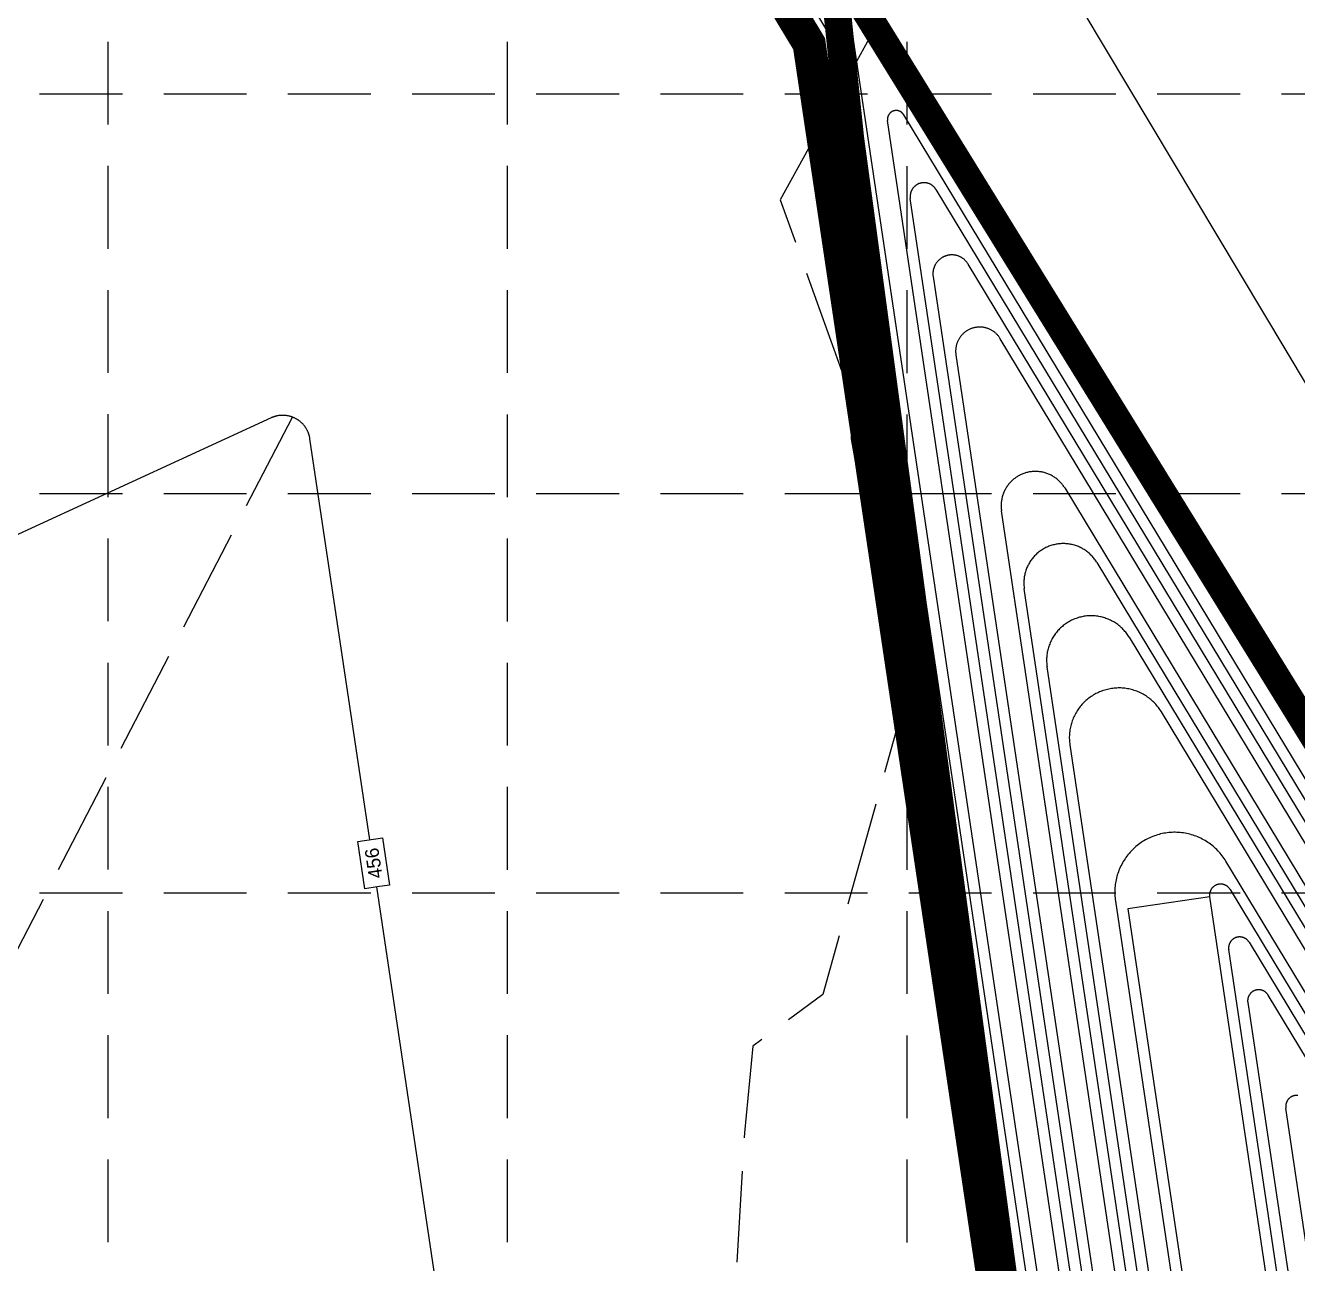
# Model space of a CAD drawing. Header units: inches. Extents: x 2439273 to 2445077, y 7048639 to 7057917.
# Drawn here: x 2442434.6 to 2442895.6, y 7054446.5 to 7054895.1 of the extents above; entities that cross this region are included whole.
import ezdxf
from ezdxf.enums import TextEntityAlignment as Align

# ---------------------------------------------------------------- set-up
doc = ezdxf.new("R2010")
doc.units = ezdxf.units.IN
doc.header["$LTSCALE"] = 300
doc.header["$MEASUREMENT"] = 0
for name, pattern in [('DASHED', [0.29, 0.25, -0.04]), ('DASHEDX2', [0.165, 0.125, -0.04]), ('HIDDEN', [0.375, 0.25, -0.125])]:
    doc.linetypes.add(name, pattern=pattern)
for name, color, linetype in [('DRAINAGE_AREA', 250, 'DASHEDX2'), ('EC', 43, 'DASHEDX2'), ('GRID', 254, 'HIDDEN'), ('LIMITS OF DISTURBANCE', 1, 'HIDDEN'), ('new', 3, 'Continuous'), ('PC', 43, 'DASHEDX2')]:
    doc.layers.add(name, color=color, linetype=linetype)
doc.styles.add('TMODELF', font='tmodelf')

msp = doc.modelspace()

# ---------------------------------------------------------------- linework, layer by layer
at = {"layer": 'DRAINAGE_AREA', "color": 7, "linetype": 'DASHED', "const_width": 12, "flags": 128}
msp.add_lwpolyline([(2442471.32, 7053696.21), (2442855.35, 7053971.15), (2442718.62, 7054888.49), (2442636.19, 7055024.84), (2441766.62, 7054624.73), (2442426.21, 7053703.56), (2442428.13, 7053701.39), (2442429.8, 7053699.77), (2442431.83, 7053698.04), (2442433.44, 7053696.84), (2442435.34, 7053695.61), (2442437.21, 7053694.57), (2442439.62, 7053693.44), (2442442.38, 7053692.42), (2442445.73, 7053691.51), (2442448.36, 7053691.06), (2442453.15, 7053690.76), (2442457.94, 7053691.14), (2442462.62, 7053692.19), (2442466.63, 7053693.67), (2442470.87, 7053695.93), (2442471.32, 7053696.21)], close=True, dxfattribs=at)
at = {"layer": 'EC', "color": 43, "linetype": 'DASHEDX2', "flags": 128}
msp.add_lwpolyline([(2442744.62, 7055025.41), (2442735.12, 7055006.53), (2442768.16, 7054944.48), (2442766.27, 7054937.17), (2442708.11, 7054831.93), (2442734.09, 7054759.8), (2442733.8, 7054745.38), (2442740.74, 7054707.17), (2442751.39, 7054643.83), (2442723.55, 7054543.93), (2442698.17, 7054525.23), (2442695.15, 7054493.85), (2442692.38, 7054447.02)], dxfattribs=at)
at = {"layer": 'GRID', "linetype": 'HIDDEN', "ltscale": 0.4}
for p, q in [((2442464.61, 7049369.21), (2442464.61, 7057765.42)), ((2442609.37, 7049369.19), (2442609.37, 7057765.42)), ((2442754.12, 7049369.17), (2442754.12, 7057765.42)), ((2439424.76, 7054870.33), (2444925.44, 7054870.33)), ((2439424.76, 7054725.57), (2444925.44, 7054725.57)), ((2439424.76, 7054580.82), (2444925.44, 7054580.82))]:
    msp.add_line(p, q, dxfattribs=at)
at = {"layer": 'LIMITS OF DISTURBANCE', "linetype": 'HIDDEN', "const_width": 10, "flags": 128}
msp.add_lwpolyline([(2442886.99, 7052945.51), (2442895.43, 7053179.56), (2442913.36, 7053306.08), (2442998.8, 7053329.28), (2443093.73, 7053267.07), (2443296.25, 7053331.38), (2443338.44, 7053257.58), (2443392.24, 7053315.57), (2443340.55, 7053361.96), (2443447.09, 7053414.68), (2443517.82, 7053314.09), (2443574.97, 7053356.59), (2443489.91, 7053468.17), (2443446.06, 7053438.95), (2443383.6, 7053614.29), (2443418.05, 7053884.17), (2443327.03, 7054031.84), (2443323.07, 7054052.94), (2443416.73, 7054128.1), (2443524.9, 7054050.3), (2443573.71, 7054048.98), (2443787.41, 7054200.62), (2444024.68, 7054478.24), (2444110.5, 7054653.51), (2444155.29, 7054902.89), (2444160.77, 7055069.77), (2444147.31, 7055200.65), (2444077.57, 7055450.67), (2443950.4, 7055673.72), (2443333.94, 7055400.63), (2443359.36, 7055365.05), (2443134.35, 7055268.48), (2442886.46, 7055663.65), (2442672.88, 7055635.7), (2442663.99, 7055558.19), (2442899.02, 7055169.89), (2442892.76, 7055099.78), (2442914.05, 7055045.94), (2443178.35, 7054615.25), (2442985.45, 7054501.31), (2442726.73, 7054920.14), (2442733.57, 7054854.12), (2442852.43, 7053970.46), (2442450.39, 7053675.08), (2441832.15, 7054504.96), (2441778.69, 7054488.78), (2441880.34, 7054326.59), (2442122.98, 7053975.48), (2442344.49, 7053665.13), (2442528.89, 7053430.2), (2442805.16, 7053043.91), (2442834.55, 7052997.62)], close=True, dxfattribs=at)
at = {"layer": 'new', "color": 3, "linetype": 'Continuous', "flags": 128}
msp.add_lwpolyline([(2442670.99, 7055145.78), (2443478.05, 7053796.66)], dxfattribs=at)
at = {"layer": 'PC', "color": 24, "linetype": 'Continuous', "flags": 128}
for points in [[(2442646.46, 7055031.05), (2442730.13, 7054892.64), (2442868.3, 7053965.66), (2442479.63, 7053687.36)], [(2442649.88, 7055033.12), (2442733.97, 7054894.02), (2442872.62, 7053963.83), (2442481.96, 7053684.11)], [(2442639.61, 7055026.91), (2442722.46, 7054889.87), (2442859.67, 7053969.32), (2442474.97, 7053693.86)], [(2442643.03, 7055028.98), (2442726.29, 7054891.25), (2442863.99, 7053967.49), (2442477.3, 7053690.61)], [(2442578.06, 7053705.71), (2442561.1, 7053730.94), (2442881.25, 7053960.18), (2442747.03, 7054860.66)], [(2442752.87, 7054862.76), (2442752.82, 7054862.83), (2442752.78, 7054862.91), (2442752.73, 7054862.98), (2442752.67, 7054863.05), (2442752.62, 7054863.11), (2442752.56, 7054863.18), (2442752.51, 7054863.25), (2442752.45, 7054863.31), (2442752.39, 7054863.37), (2442752.32, 7054863.43), (2442752.26, 7054863.49), (2442752.19, 7054863.55), (2442752.13, 7054863.6), (2442752.06, 7054863.66), (2442751.99, 7054863.71), (2442751.92, 7054863.76), (2442751.84, 7054863.8), (2442751.77, 7054863.85), (2442751.69, 7054863.89), (2442751.62, 7054863.93), (2442751.54, 7054863.97), (2442751.46, 7054864.01), (2442751.38, 7054864.04), (2442751.3, 7054864.07), (2442751.22, 7054864.1), (2442751.14, 7054864.13), (2442751.05, 7054864.16), (2442750.97, 7054864.18), (2442750.89, 7054864.2), (2442750.8, 7054864.22), (2442750.72, 7054864.24), (2442750.63, 7054864.25), (2442750.54, 7054864.26), (2442750.46, 7054864.27), (2442750.37, 7054864.28), (2442750.28, 7054864.28), (2442750.2, 7054864.29), (2442750.11, 7054864.29), (2442750.02, 7054864.28), (2442749.94, 7054864.28), (2442749.85, 7054864.27), (2442749.76, 7054864.26), (2442749.68, 7054864.25), (2442749.59, 7054864.23), (2442749.51, 7054864.22), (2442749.42, 7054864.2), (2442749.34, 7054864.18), (2442749.25, 7054864.15), (2442749.17, 7054864.13), (2442749.09, 7054864.1), (2442749.01, 7054864.07), (2442748.93, 7054864.04), (2442748.85, 7054864), (2442748.77, 7054863.96), (2442748.69, 7054863.92), (2442748.62, 7054863.88), (2442748.54, 7054863.84), (2442748.47, 7054863.79), (2442748.39, 7054863.75), (2442748.32, 7054863.7), (2442748.25, 7054863.65), (2442748.18, 7054863.59), (2442748.12, 7054863.54), (2442748.05, 7054863.48), (2442747.99, 7054863.42), (2442747.92, 7054863.36), (2442747.86, 7054863.3), (2442747.81, 7054863.23), (2442747.75, 7054863.17), (2442747.69, 7054863.1), (2442747.64, 7054863.03), (2442747.59, 7054862.96), (2442747.54, 7054862.89), (2442747.49, 7054862.82), (2442747.45, 7054862.75), (2442747.4, 7054862.67), (2442747.36, 7054862.59), (2442747.32, 7054862.52), (2442747.28, 7054862.44), (2442747.25, 7054862.36), (2442747.22, 7054862.28), (2442747.19, 7054862.2), (2442747.16, 7054862.11), (2442747.13, 7054862.03), (2442747.11, 7054861.95), (2442747.09, 7054861.86), (2442747.07, 7054861.78), (2442747.05, 7054861.69), (2442747.04, 7054861.61), (2442747.02, 7054861.52), (2442747.01, 7054861.44), (2442747.01, 7054861.35), (2442747, 7054861.26), (2442747, 7054861.18), (2442747, 7054861.09), (2442747, 7054861), (2442747, 7054860.92), (2442747.01, 7054860.83), (2442747.02, 7054860.74), (2442747.03, 7054860.66)], [(2442752.87, 7054862.76), (2442980.14, 7054486.82)], [(2442764.55, 7054835.71), (2442764.47, 7054835.83), (2442764.4, 7054835.94), (2442764.32, 7054836.06), (2442764.24, 7054836.17), (2442764.15, 7054836.27), (2442764.06, 7054836.38), (2442763.97, 7054836.48), (2442763.88, 7054836.58), (2442763.78, 7054836.68), (2442763.68, 7054836.78), (2442763.58, 7054836.87), (2442763.48, 7054836.96), (2442763.37, 7054837.05), (2442763.26, 7054837.13), (2442763.15, 7054837.21), (2442763.04, 7054837.29), (2442762.92, 7054837.37), (2442762.8, 7054837.44), (2442762.68, 7054837.51), (2442762.56, 7054837.57), (2442762.44, 7054837.63), (2442762.31, 7054837.69), (2442762.19, 7054837.74), (2442762.06, 7054837.8), (2442761.93, 7054837.84), (2442761.8, 7054837.89), (2442761.67, 7054837.93), (2442761.53, 7054837.97), (2442761.4, 7054838), (2442761.27, 7054838.03), (2442761.13, 7054838.05), (2442761, 7054838.08), (2442760.86, 7054838.1), (2442760.72, 7054838.11), (2442760.58, 7054838.12), (2442760.45, 7054838.13), (2442760.31, 7054838.13), (2442760.17, 7054838.13), (2442760.03, 7054838.13), (2442759.9, 7054838.12), (2442759.76, 7054838.11), (2442759.62, 7054838.09), (2442759.49, 7054838.07), (2442759.35, 7054838.05), (2442759.21, 7054838.02), (2442759.08, 7054837.99), (2442758.95, 7054837.96), (2442758.81, 7054837.92), (2442758.68, 7054837.88), (2442758.55, 7054837.84), (2442758.42, 7054837.79), (2442758.3, 7054837.73), (2442758.17, 7054837.68), (2442758.05, 7054837.62), (2442757.92, 7054837.56), (2442757.8, 7054837.49), (2442757.68, 7054837.42), (2442757.57, 7054837.35), (2442757.45, 7054837.28), (2442757.34, 7054837.2), (2442757.23, 7054837.12), (2442757.12, 7054837.03), (2442757.01, 7054836.94), (2442756.91, 7054836.85), (2442756.81, 7054836.76), (2442756.71, 7054836.66), (2442756.61, 7054836.56), (2442756.52, 7054836.46), (2442756.43, 7054836.36), (2442756.34, 7054836.25), (2442756.25, 7054836.14), (2442756.17, 7054836.03), (2442756.09, 7054835.92), (2442756.02, 7054835.81), (2442755.95, 7054835.69), (2442755.88, 7054835.57), (2442755.81, 7054835.45), (2442755.75, 7054835.33), (2442755.69, 7054835.2), (2442755.64, 7054835.07), (2442755.58, 7054834.95), (2442755.53, 7054834.82), (2442755.49, 7054834.69), (2442755.45, 7054834.56), (2442755.41, 7054834.42), (2442755.38, 7054834.29), (2442755.35, 7054834.16), (2442755.32, 7054834.02), (2442755.3, 7054833.89), (2442755.28, 7054833.75), (2442755.26, 7054833.61), (2442755.25, 7054833.47), (2442755.24, 7054833.34), (2442755.24, 7054833.2), (2442755.24, 7054833.06), (2442755.24, 7054832.92), (2442755.25, 7054832.79), (2442755.26, 7054832.65), (2442755.27, 7054832.51), (2442755.29, 7054832.38)], [(2442764.55, 7054835.71), (2442976.72, 7054484.75)], [(2442587.83, 7053708.25), (2442595.34, 7053713.63), (2442580.22, 7053739.7), (2442885.57, 7053958.35), (2442755.29, 7054832.38)], [(2442776.22, 7054808.66), (2442776.12, 7054808.82), (2442776.02, 7054808.98), (2442775.91, 7054809.13), (2442775.8, 7054809.29), (2442775.68, 7054809.43), (2442775.56, 7054809.58), (2442775.44, 7054809.72), (2442775.31, 7054809.86), (2442775.18, 7054809.99), (2442775.04, 7054810.12), (2442774.9, 7054810.25), (2442774.76, 7054810.37), (2442774.61, 7054810.49), (2442774.46, 7054810.61), (2442774.31, 7054810.72), (2442774.15, 7054810.83), (2442774, 7054810.93), (2442773.84, 7054811.03), (2442773.67, 7054811.12), (2442773.51, 7054811.21), (2442773.34, 7054811.29), (2442773.17, 7054811.37), (2442772.99, 7054811.45), (2442772.82, 7054811.52), (2442772.64, 7054811.58), (2442772.46, 7054811.64), (2442772.28, 7054811.7), (2442772.1, 7054811.75), (2442771.92, 7054811.8), (2442771.73, 7054811.84), (2442771.55, 7054811.87), (2442771.36, 7054811.9), (2442771.17, 7054811.93), (2442770.99, 7054811.95), (2442770.8, 7054811.96), (2442770.61, 7054811.97), (2442770.42, 7054811.98), (2442770.23, 7054811.98), (2442770.04, 7054811.97), (2442769.86, 7054811.96), (2442769.67, 7054811.94), (2442769.48, 7054811.92), (2442769.29, 7054811.9), (2442769.11, 7054811.87), (2442768.92, 7054811.83), (2442768.74, 7054811.79), (2442768.56, 7054811.74), (2442768.38, 7054811.69), (2442768.2, 7054811.63), (2442768.02, 7054811.57), (2442767.84, 7054811.5), (2442767.67, 7054811.43), (2442767.49, 7054811.36), (2442767.32, 7054811.28), (2442767.15, 7054811.19), (2442766.99, 7054811.1), (2442766.83, 7054811.01), (2442766.66, 7054810.91), (2442766.51, 7054810.81), (2442766.35, 7054810.7), (2442766.2, 7054810.59), (2442766.05, 7054810.47), (2442765.91, 7054810.35), (2442765.76, 7054810.23), (2442765.62, 7054810.1), (2442765.49, 7054809.97), (2442765.36, 7054809.83), (2442765.23, 7054809.69), (2442765.11, 7054809.55), (2442764.99, 7054809.41), (2442764.87, 7054809.26), (2442764.76, 7054809.1), (2442764.65, 7054808.95), (2442764.55, 7054808.79), (2442764.45, 7054808.63), (2442764.35, 7054808.47), (2442764.26, 7054808.3), (2442764.18, 7054808.13), (2442764.1, 7054807.96), (2442764.02, 7054807.79), (2442763.95, 7054807.62), (2442763.88, 7054807.44), (2442763.82, 7054807.26), (2442763.77, 7054807.08), (2442763.71, 7054806.9), (2442763.67, 7054806.72), (2442763.63, 7054806.53), (2442763.59, 7054806.35), (2442763.56, 7054806.16), (2442763.53, 7054805.98), (2442763.51, 7054805.79), (2442763.49, 7054805.6), (2442763.48, 7054805.41), (2442763.48, 7054805.22), (2442763.48, 7054805.03), (2442763.48, 7054804.85), (2442763.49, 7054804.66), (2442763.51, 7054804.47), (2442763.53, 7054804.28), (2442763.55, 7054804.1)], [(2442973.29, 7054482.68), (2442776.22, 7054808.66)], [(2442763.55, 7054804.1), (2442889.89, 7053956.52), (2442599.33, 7053748.47), (2442614.45, 7053722.4), (2442590.15, 7053705)], [(2442787.9, 7054781.61), (2442787.78, 7054781.82), (2442787.64, 7054782.02), (2442787.51, 7054782.21), (2442787.36, 7054782.4), (2442787.21, 7054782.59), (2442787.06, 7054782.78), (2442786.9, 7054782.96), (2442786.74, 7054783.13), (2442786.57, 7054783.3), (2442786.4, 7054783.47), (2442786.22, 7054783.63), (2442786.04, 7054783.79), (2442785.86, 7054783.94), (2442785.67, 7054784.08), (2442785.47, 7054784.22), (2442785.27, 7054784.36), (2442785.07, 7054784.49), (2442784.87, 7054784.61), (2442784.66, 7054784.73), (2442784.45, 7054784.85), (2442784.24, 7054784.95), (2442784.02, 7054785.05), (2442783.8, 7054785.15), (2442783.58, 7054785.24), (2442783.35, 7054785.32), (2442783.12, 7054785.4), (2442782.9, 7054785.47), (2442782.67, 7054785.53), (2442782.43, 7054785.59), (2442782.2, 7054785.64), (2442781.96, 7054785.69), (2442781.73, 7054785.73), (2442781.49, 7054785.76), (2442781.25, 7054785.79), (2442781.01, 7054785.8), (2442780.77, 7054785.82), (2442780.53, 7054785.82), (2442780.3, 7054785.82), (2442780.06, 7054785.82), (2442779.82, 7054785.8), (2442779.58, 7054785.78), (2442779.34, 7054785.75), (2442779.1, 7054785.72), (2442778.87, 7054785.68), (2442778.63, 7054785.63), (2442778.4, 7054785.58), (2442778.17, 7054785.52), (2442777.94, 7054785.46), (2442777.71, 7054785.39), (2442777.48, 7054785.31), (2442777.26, 7054785.22), (2442777.04, 7054785.13), (2442776.82, 7054785.04), (2442776.6, 7054784.93), (2442776.39, 7054784.83), (2442776.18, 7054784.71), (2442775.97, 7054784.59), (2442775.76, 7054784.47), (2442775.56, 7054784.33), (2442775.37, 7054784.2), (2442775.17, 7054784.06), (2442774.98, 7054783.91), (2442774.8, 7054783.76), (2442774.62, 7054783.6), (2442774.44, 7054783.44), (2442774.27, 7054783.27), (2442774.1, 7054783.1), (2442773.94, 7054782.92), (2442773.78, 7054782.74), (2442773.63, 7054782.56), (2442773.49, 7054782.37), (2442773.34, 7054782.18), (2442773.21, 7054781.98), (2442773.08, 7054781.78), (2442772.95, 7054781.57), (2442772.83, 7054781.37), (2442772.72, 7054781.16), (2442772.61, 7054780.94), (2442772.5, 7054780.73), (2442772.41, 7054780.51), (2442772.32, 7054780.29), (2442772.23, 7054780.06), (2442772.16, 7054779.84), (2442772.08, 7054779.61), (2442772.02, 7054779.38), (2442771.96, 7054779.14), (2442771.91, 7054778.91), (2442771.86, 7054778.68), (2442771.82, 7054778.44), (2442771.79, 7054778.2), (2442771.76, 7054777.96), (2442771.74, 7054777.73), (2442771.72, 7054777.49), (2442771.72, 7054777.25), (2442771.72, 7054777.01), (2442771.72, 7054776.77), (2442771.73, 7054776.53), (2442771.75, 7054776.29), (2442771.78, 7054776.05), (2442771.81, 7054775.82)], [(2442969.87, 7054480.61), (2442787.9, 7054781.61)], [(2442771.81, 7054775.82), (2442894.2, 7053954.69), (2442618.44, 7053757.23), (2442633.56, 7053731.16), (2442592.48, 7053701.75)], [(2442523.68, 7054752.92), (2442070.22, 7054544.27), (2442151.7, 7054430.47)], [(2442537.75, 7054745.31), (2442537.72, 7054745.49), (2442537.69, 7054745.67), (2442537.65, 7054745.86), (2442537.61, 7054746.04), (2442537.57, 7054746.22), (2442537.53, 7054746.4), (2442537.48, 7054746.58), (2442537.42, 7054746.75), (2442537.37, 7054746.93), (2442537.31, 7054747.11), (2442537.25, 7054747.28), (2442537.18, 7054747.46), (2442537.11, 7054747.63), (2442537.04, 7054747.8), (2442536.97, 7054747.97), (2442536.89, 7054748.14), (2442536.81, 7054748.3), (2442536.72, 7054748.47), (2442536.63, 7054748.63), (2442536.54, 7054748.79), (2442536.45, 7054748.95), (2442536.35, 7054749.11), (2442536.26, 7054749.27), (2442536.15, 7054749.42), (2442536.05, 7054749.58), (2442535.94, 7054749.73), (2442535.83, 7054749.88), (2442535.72, 7054750.02), (2442535.6, 7054750.17), (2442535.48, 7054750.31), (2442535.36, 7054750.45), (2442535.24, 7054750.59), (2442535.11, 7054750.72), (2442534.98, 7054750.86), (2442534.85, 7054750.99), (2442534.72, 7054751.12), (2442534.58, 7054751.24), (2442534.44, 7054751.36), (2442534.3, 7054751.49), (2442534.16, 7054751.6), (2442534.01, 7054751.72), (2442533.86, 7054751.83), (2442533.72, 7054751.94), (2442533.56, 7054752.05), (2442533.41, 7054752.15), (2442533.26, 7054752.25), (2442533.1, 7054752.35), (2442532.94, 7054752.45), (2442532.78, 7054752.54), (2442532.62, 7054752.63), (2442532.45, 7054752.72), (2442532.29, 7054752.8), (2442532.12, 7054752.88), (2442531.95, 7054752.96), (2442531.78, 7054753.03), (2442531.61, 7054753.1), (2442531.44, 7054753.17), (2442531.27, 7054753.24), (2442531.09, 7054753.3), (2442530.91, 7054753.36), (2442530.74, 7054753.41), (2442530.56, 7054753.46), (2442530.38, 7054753.51), (2442530.2, 7054753.56), (2442530.02, 7054753.6), (2442529.84, 7054753.64), (2442529.66, 7054753.67), (2442529.47, 7054753.7), (2442529.29, 7054753.73), (2442529.11, 7054753.76), (2442528.92, 7054753.78), (2442528.74, 7054753.8), (2442528.55, 7054753.81), (2442528.37, 7054753.82), (2442528.18, 7054753.83), (2442528, 7054753.83), (2442527.81, 7054753.83), (2442527.63, 7054753.83), (2442527.44, 7054753.83), (2442527.26, 7054753.82), (2442527.07, 7054753.8), (2442526.89, 7054753.79), (2442526.7, 7054753.77), (2442526.52, 7054753.74), (2442526.33, 7054753.72), (2442526.15, 7054753.69), (2442525.97, 7054753.65), (2442525.79, 7054753.62), (2442525.61, 7054753.58), (2442525.43, 7054753.53), (2442525.25, 7054753.49), (2442525.07, 7054753.44), (2442524.89, 7054753.38), (2442524.71, 7054753.33), (2442524.54, 7054753.27), (2442524.36, 7054753.2), (2442524.19, 7054753.14), (2442524.02, 7054753.07), (2442523.85, 7054753), (2442523.68, 7054752.92)], [(2442559.4, 7054600.07), (2442537.75, 7054745.31)], [(2442811.26, 7054727.52), (2442811.08, 7054727.81), (2442810.89, 7054728.09), (2442810.69, 7054728.37), (2442810.49, 7054728.64), (2442810.28, 7054728.91), (2442810.06, 7054729.17), (2442809.83, 7054729.43), (2442809.6, 7054729.68), (2442809.36, 7054729.92), (2442809.12, 7054730.16), (2442808.86, 7054730.39), (2442808.61, 7054730.61), (2442808.34, 7054730.83), (2442808.07, 7054731.04), (2442807.79, 7054731.24), (2442807.51, 7054731.43), (2442807.23, 7054731.61), (2442806.94, 7054731.79), (2442806.64, 7054731.96), (2442806.34, 7054732.12), (2442806.03, 7054732.28), (2442805.72, 7054732.42), (2442805.41, 7054732.56), (2442805.09, 7054732.68), (2442804.77, 7054732.8), (2442804.45, 7054732.91), (2442804.12, 7054733.01), (2442803.8, 7054733.1), (2442803.46, 7054733.19), (2442803.13, 7054733.26), (2442802.8, 7054733.32), (2442802.46, 7054733.38), (2442802.12, 7054733.42), (2442801.78, 7054733.46), (2442801.44, 7054733.49), (2442801.1, 7054733.51), (2442800.76, 7054733.51), (2442800.42, 7054733.51), (2442800.08, 7054733.5), (2442799.74, 7054733.48), (2442799.4, 7054733.45), (2442799.06, 7054733.42), (2442798.72, 7054733.37), (2442798.38, 7054733.31), (2442798.05, 7054733.25), (2442797.72, 7054733.17), (2442797.39, 7054733.09), (2442797.06, 7054732.99), (2442796.73, 7054732.89), (2442796.41, 7054732.78), (2442796.09, 7054732.66), (2442795.77, 7054732.53), (2442795.46, 7054732.39), (2442795.15, 7054732.25), (2442794.85, 7054732.09), (2442794.55, 7054731.93), (2442794.25, 7054731.76), (2442793.96, 7054731.58), (2442793.68, 7054731.39), (2442793.4, 7054731.2), (2442793.12, 7054731), (2442792.85, 7054730.79), (2442792.59, 7054730.57), (2442792.33, 7054730.35), (2442792.08, 7054730.11), (2442791.84, 7054729.88), (2442791.6, 7054729.63), (2442791.37, 7054729.38), (2442791.14, 7054729.12), (2442790.93, 7054728.86), (2442790.72, 7054728.59), (2442790.51, 7054728.32), (2442790.32, 7054728.04), (2442790.13, 7054727.75), (2442789.95, 7054727.46), (2442789.78, 7054727.17), (2442789.62, 7054726.87), (2442789.46, 7054726.56), (2442789.32, 7054726.25), (2442789.18, 7054725.94), (2442789.05, 7054725.62), (2442788.93, 7054725.3), (2442788.82, 7054724.98), (2442788.72, 7054724.66), (2442788.62, 7054724.33), (2442788.54, 7054724), (2442788.46, 7054723.67), (2442788.4, 7054723.33), (2442788.34, 7054722.99), (2442788.29, 7054722.66), (2442788.26, 7054722.32), (2442788.23, 7054721.98), (2442788.21, 7054721.64), (2442788.2, 7054721.3), (2442788.19, 7054720.95), (2442788.2, 7054720.61), (2442788.22, 7054720.27), (2442788.25, 7054719.93), (2442788.28, 7054719.59), (2442788.33, 7054719.25)], [(2442811.26, 7054727.52), (2442963.02, 7054476.47)], [(2442597.14, 7053695.24), (2442671.79, 7053748.69), (2442656.66, 7053774.76), (2442902.84, 7053951.03), (2442788.33, 7054719.25)], [(2442822.94, 7054700.47), (2442822.73, 7054700.8), (2442822.51, 7054701.13), (2442822.29, 7054701.45), (2442822.05, 7054701.76), (2442821.81, 7054702.07), (2442821.56, 7054702.37), (2442821.3, 7054702.67), (2442821.03, 7054702.95), (2442820.76, 7054703.23), (2442820.47, 7054703.5), (2442820.18, 7054703.77), (2442819.89, 7054704.02), (2442819.58, 7054704.27), (2442819.27, 7054704.51), (2442818.96, 7054704.74), (2442818.63, 7054704.96), (2442818.3, 7054705.18), (2442817.97, 7054705.38), (2442817.63, 7054705.58), (2442817.28, 7054705.76), (2442816.93, 7054705.94), (2442816.58, 7054706.1), (2442816.22, 7054706.26), (2442815.85, 7054706.4), (2442815.49, 7054706.54), (2442815.11, 7054706.67), (2442814.74, 7054706.78), (2442814.36, 7054706.89), (2442813.98, 7054706.98), (2442813.6, 7054707.07), (2442813.21, 7054707.14), (2442812.83, 7054707.2), (2442812.44, 7054707.26), (2442812.05, 7054707.3), (2442811.66, 7054707.33), (2442811.26, 7054707.35), (2442810.87, 7054707.36), (2442810.48, 7054707.36), (2442810.09, 7054707.35), (2442809.7, 7054707.32), (2442809.31, 7054707.29), (2442808.92, 7054707.25), (2442808.53, 7054707.19), (2442808.14, 7054707.13), (2442807.76, 7054707.05), (2442807.37, 7054706.96), (2442807, 7054706.87), (2442806.62, 7054706.76), (2442806.24, 7054706.64), (2442805.87, 7054706.52), (2442805.51, 7054706.38), (2442805.14, 7054706.23), (2442804.78, 7054706.07), (2442804.43, 7054705.9), (2442804.08, 7054705.73), (2442803.74, 7054705.54), (2442803.4, 7054705.34), (2442803.06, 7054705.14), (2442802.73, 7054704.92), (2442802.41, 7054704.7), (2442802.1, 7054704.47), (2442801.79, 7054704.23), (2442801.48, 7054703.98), (2442801.19, 7054703.72), (2442800.9, 7054703.45), (2442800.62, 7054703.18), (2442800.34, 7054702.9), (2442800.08, 7054702.61), (2442799.82, 7054702.31), (2442799.57, 7054702.01), (2442799.33, 7054701.7), (2442799.1, 7054701.39), (2442798.87, 7054701.07), (2442798.66, 7054700.74), (2442798.45, 7054700.4), (2442798.26, 7054700.06), (2442798.07, 7054699.72), (2442797.89, 7054699.37), (2442797.73, 7054699.02), (2442797.57, 7054698.66), (2442797.42, 7054698.29), (2442797.28, 7054697.93), (2442797.15, 7054697.56), (2442797.04, 7054697.18), (2442796.93, 7054696.8), (2442796.83, 7054696.42), (2442796.74, 7054696.04), (2442796.67, 7054695.66), (2442796.6, 7054695.27), (2442796.55, 7054694.88), (2442796.5, 7054694.49), (2442796.47, 7054694.1), (2442796.45, 7054693.71), (2442796.44, 7054693.32), (2442796.43, 7054692.93), (2442796.44, 7054692.54), (2442796.46, 7054692.14), (2442796.5, 7054691.75), (2442796.54, 7054691.36), (2442796.59, 7054690.97)], [(2442822.94, 7054700.47), (2442959.6, 7054474.4)], [(2442599.47, 7053691.99), (2442690.9, 7053757.46), (2442675.77, 7053783.53), (2442907.15, 7053949.2), (2442796.59, 7054690.97)], [(2442834.61, 7054673.42), (2442834.38, 7054673.8), (2442834.13, 7054674.16), (2442833.88, 7054674.53), (2442833.62, 7054674.88), (2442833.34, 7054675.23), (2442833.06, 7054675.57), (2442832.77, 7054675.9), (2442832.46, 7054676.23), (2442832.15, 7054676.54), (2442831.83, 7054676.85), (2442831.51, 7054677.15), (2442831.17, 7054677.44), (2442830.83, 7054677.72), (2442830.48, 7054677.99), (2442830.12, 7054678.25), (2442829.75, 7054678.5), (2442829.38, 7054678.74), (2442829, 7054678.97), (2442828.62, 7054679.19), (2442828.23, 7054679.4), (2442827.83, 7054679.6), (2442827.43, 7054679.78), (2442827.02, 7054679.96), (2442826.61, 7054680.13), (2442826.2, 7054680.28), (2442825.78, 7054680.42), (2442825.35, 7054680.55), (2442824.93, 7054680.67), (2442824.5, 7054680.78), (2442824.06, 7054680.87), (2442823.63, 7054680.96), (2442823.19, 7054681.03), (2442822.75, 7054681.09), (2442822.31, 7054681.14), (2442821.87, 7054681.17), (2442821.43, 7054681.19), (2442820.99, 7054681.21), (2442820.54, 7054681.2), (2442820.1, 7054681.19), (2442819.66, 7054681.17), (2442819.22, 7054681.13), (2442818.78, 7054681.08), (2442818.34, 7054681.02), (2442817.9, 7054680.94), (2442817.47, 7054680.86), (2442817.03, 7054680.76), (2442816.6, 7054680.65), (2442816.18, 7054680.53), (2442815.76, 7054680.4), (2442815.34, 7054680.25), (2442814.92, 7054680.1), (2442814.51, 7054679.93), (2442814.11, 7054679.75), (2442813.71, 7054679.56), (2442813.31, 7054679.36), (2442812.92, 7054679.15), (2442812.54, 7054678.93), (2442812.16, 7054678.69), (2442811.79, 7054678.45), (2442811.43, 7054678.2), (2442811.07, 7054677.94), (2442810.72, 7054677.66), (2442810.38, 7054677.38), (2442810.04, 7054677.09), (2442809.72, 7054676.79), (2442809.4, 7054676.48), (2442809.09, 7054676.17), (2442808.79, 7054675.84), (2442808.5, 7054675.51), (2442808.22, 7054675.16), (2442807.95, 7054674.81), (2442807.68, 7054674.46), (2442807.43, 7054674.09), (2442807.19, 7054673.72), (2442806.96, 7054673.35), (2442806.73, 7054672.96), (2442806.52, 7054672.57), (2442806.32, 7054672.18), (2442806.13, 7054671.78), (2442805.95, 7054671.37), (2442805.79, 7054670.96), (2442805.63, 7054670.55), (2442805.49, 7054670.13), (2442805.35, 7054669.71), (2442805.23, 7054669.28), (2442805.12, 7054668.85), (2442805.02, 7054668.42), (2442804.94, 7054667.99), (2442804.86, 7054667.55), (2442804.8, 7054667.11), (2442804.75, 7054666.67), (2442804.71, 7054666.23), (2442804.69, 7054665.79), (2442804.67, 7054665.34), (2442804.67, 7054664.9), (2442804.68, 7054664.46), (2442804.71, 7054664.01), (2442804.74, 7054663.57), (2442804.79, 7054663.13), (2442804.85, 7054662.69)], [(2442834.61, 7054673.42), (2442956.18, 7054472.33)], [(2442601.8, 7053688.74), (2442710.01, 7053766.22), (2442694.88, 7053792.29), (2442911.47, 7053947.38), (2442804.85, 7054662.69)], [(2442846.29, 7054646.37), (2442846.03, 7054646.79), (2442845.76, 7054647.2), (2442845.47, 7054647.61), (2442845.18, 7054648), (2442844.87, 7054648.39), (2442844.56, 7054648.77), (2442844.23, 7054649.14), (2442843.89, 7054649.5), (2442843.55, 7054649.85), (2442843.19, 7054650.2), (2442842.83, 7054650.53), (2442842.45, 7054650.85), (2442842.07, 7054651.16), (2442841.68, 7054651.46), (2442841.28, 7054651.75), (2442840.87, 7054652.03), (2442840.46, 7054652.3), (2442840.04, 7054652.56), (2442839.61, 7054652.8), (2442839.17, 7054653.04), (2442838.73, 7054653.26), (2442838.28, 7054653.47), (2442837.83, 7054653.66), (2442837.37, 7054653.85), (2442836.91, 7054654.02), (2442836.44, 7054654.18), (2442835.97, 7054654.32), (2442835.49, 7054654.46), (2442835.01, 7054654.58), (2442834.53, 7054654.68), (2442834.05, 7054654.77), (2442833.56, 7054654.85), (2442833.07, 7054654.92), (2442832.58, 7054654.97), (2442832.09, 7054655.01), (2442831.59, 7054655.04), (2442831.1, 7054655.05), (2442830.6, 7054655.05), (2442830.11, 7054655.03), (2442829.62, 7054655.01), (2442829.13, 7054654.96), (2442828.63, 7054654.91), (2442828.15, 7054654.84), (2442827.66, 7054654.76), (2442827.17, 7054654.66), (2442826.69, 7054654.55), (2442826.21, 7054654.43), (2442825.74, 7054654.3), (2442825.27, 7054654.15), (2442824.8, 7054653.99), (2442824.34, 7054653.81), (2442823.88, 7054653.63), (2442823.43, 7054653.43), (2442822.98, 7054653.22), (2442822.54, 7054652.99), (2442822.11, 7054652.76), (2442821.68, 7054652.51), (2442821.26, 7054652.25), (2442820.85, 7054651.98), (2442820.44, 7054651.7), (2442820.04, 7054651.41), (2442819.65, 7054651.1), (2442819.27, 7054650.79), (2442818.9, 7054650.47), (2442818.54, 7054650.13), (2442818.18, 7054649.79), (2442817.84, 7054649.43), (2442817.5, 7054649.07), (2442817.18, 7054648.7), (2442816.86, 7054648.32), (2442816.56, 7054647.93), (2442816.27, 7054647.53), (2442815.99, 7054647.12), (2442815.72, 7054646.71), (2442815.46, 7054646.29), (2442815.21, 7054645.86), (2442814.97, 7054645.43), (2442814.75, 7054644.99), (2442814.54, 7054644.54), (2442814.34, 7054644.09), (2442814.15, 7054643.63), (2442813.98, 7054643.17), (2442813.82, 7054642.7), (2442813.67, 7054642.23), (2442813.53, 7054641.76), (2442813.41, 7054641.28), (2442813.3, 7054640.8), (2442813.21, 7054640.31), (2442813.12, 7054639.83), (2442813.06, 7054639.34), (2442813, 7054638.85), (2442812.96, 7054638.35), (2442812.93, 7054637.86), (2442812.91, 7054637.37), (2442812.91, 7054636.87), (2442812.92, 7054636.38), (2442812.95, 7054635.89), (2442812.99, 7054635.39), (2442813.04, 7054634.9), (2442813.11, 7054634.41)], [(2442952.75, 7054470.27), (2442846.29, 7054646.37)], [(2442813.11, 7054634.41), (2442915.79, 7053945.55), (2442714, 7053801.06), (2442729.12, 7053774.99), (2442604.13, 7053685.49)], [(2442869.65, 7054592.27), (2442869.33, 7054592.78), (2442869, 7054593.28), (2442868.66, 7054593.76), (2442868.31, 7054594.24), (2442867.94, 7054594.71), (2442867.56, 7054595.17), (2442867.16, 7054595.61), (2442866.76, 7054596.05), (2442866.34, 7054596.47), (2442865.91, 7054596.89), (2442865.47, 7054597.29), (2442865.02, 7054597.68), (2442864.56, 7054598.05), (2442864.08, 7054598.42), (2442863.6, 7054598.77), (2442863.11, 7054599.1), (2442862.61, 7054599.43), (2442862.1, 7054599.74), (2442861.58, 7054600.03), (2442861.06, 7054600.31), (2442860.53, 7054600.58), (2442859.99, 7054600.83), (2442859.44, 7054601.07), (2442858.89, 7054601.29), (2442858.33, 7054601.5), (2442857.77, 7054601.69), (2442857.2, 7054601.86), (2442856.62, 7054602.02), (2442856.04, 7054602.17), (2442855.46, 7054602.3), (2442854.88, 7054602.41), (2442854.29, 7054602.51), (2442853.7, 7054602.59), (2442853.11, 7054602.65), (2442852.51, 7054602.7), (2442851.92, 7054602.73), (2442851.32, 7054602.74), (2442850.73, 7054602.74), (2442850.13, 7054602.72), (2442849.54, 7054602.69), (2442848.94, 7054602.64), (2442848.35, 7054602.57), (2442847.76, 7054602.49), (2442847.18, 7054602.39), (2442846.59, 7054602.27), (2442846.01, 7054602.14), (2442845.43, 7054601.99), (2442844.86, 7054601.83), (2442844.29, 7054601.65), (2442843.73, 7054601.46), (2442843.17, 7054601.25), (2442842.62, 7054601.02), (2442842.07, 7054600.78), (2442841.54, 7054600.53), (2442841.01, 7054600.26), (2442840.48, 7054599.98), (2442839.97, 7054599.68), (2442839.46, 7054599.37), (2442838.96, 7054599.04), (2442838.47, 7054598.7), (2442837.99, 7054598.35), (2442837.52, 7054597.98), (2442837.06, 7054597.6), (2442836.61, 7054597.21), (2442836.17, 7054596.81), (2442835.75, 7054596.39), (2442835.33, 7054595.97), (2442834.93, 7054595.53), (2442834.54, 7054595.08), (2442834.16, 7054594.62), (2442833.79, 7054594.15), (2442833.44, 7054593.67), (2442833.1, 7054593.18), (2442832.77, 7054592.68), (2442832.46, 7054592.18), (2442832.16, 7054591.66), (2442831.88, 7054591.14), (2442831.61, 7054590.61), (2442831.35, 7054590.07), (2442831.11, 7054589.52), (2442830.89, 7054588.97), (2442830.68, 7054588.41), (2442830.48, 7054587.85), (2442830.3, 7054587.28), (2442830.14, 7054586.71), (2442829.99, 7054586.13), (2442829.86, 7054585.55), (2442829.75, 7054584.97), (2442829.65, 7054584.38), (2442829.56, 7054583.79), (2442829.5, 7054583.2), (2442829.45, 7054582.6), (2442829.41, 7054582.01), (2442829.39, 7054581.41), (2442829.39, 7054580.82), (2442829.41, 7054580.22), (2442829.44, 7054579.63), (2442829.48, 7054579.04), (2442829.55, 7054578.44), (2442829.63, 7054577.85)], [(2442945.91, 7054466.13), (2442869.65, 7054592.27)], [(2442871.15, 7054582.05), (2442871.09, 7054582.14), (2442871.03, 7054582.24), (2442870.97, 7054582.33), (2442870.91, 7054582.41), (2442870.84, 7054582.5), (2442870.77, 7054582.58), (2442870.69, 7054582.67), (2442870.62, 7054582.75), (2442870.54, 7054582.83), (2442870.46, 7054582.9), (2442870.38, 7054582.98), (2442870.3, 7054583.05), (2442870.21, 7054583.12), (2442870.13, 7054583.18), (2442870.04, 7054583.25), (2442869.95, 7054583.31), (2442869.86, 7054583.37), (2442869.76, 7054583.43), (2442869.67, 7054583.48), (2442869.57, 7054583.53), (2442869.47, 7054583.58), (2442869.37, 7054583.63), (2442869.27, 7054583.67), (2442869.17, 7054583.71), (2442869.07, 7054583.75), (2442868.96, 7054583.79), (2442868.86, 7054583.82), (2442868.75, 7054583.85), (2442868.64, 7054583.88), (2442868.54, 7054583.9), (2442868.43, 7054583.92), (2442868.32, 7054583.94), (2442868.21, 7054583.95), (2442868.1, 7054583.96), (2442867.99, 7054583.97), (2442867.88, 7054583.98), (2442867.77, 7054583.98), (2442867.66, 7054583.98), (2442867.55, 7054583.98), (2442867.45, 7054583.97), (2442867.34, 7054583.96), (2442867.23, 7054583.95), (2442867.12, 7054583.93), (2442867.01, 7054583.92), (2442866.9, 7054583.89), (2442866.79, 7054583.87), (2442866.69, 7054583.84), (2442866.58, 7054583.81), (2442866.48, 7054583.78), (2442866.37, 7054583.74), (2442866.27, 7054583.71), (2442866.17, 7054583.66), (2442866.07, 7054583.62), (2442865.97, 7054583.57), (2442865.87, 7054583.52), (2442865.78, 7054583.47), (2442865.68, 7054583.42), (2442865.59, 7054583.36), (2442865.49, 7054583.3), (2442865.4, 7054583.24), (2442865.32, 7054583.17), (2442865.23, 7054583.1), (2442865.14, 7054583.03), (2442865.06, 7054582.96), (2442864.98, 7054582.89), (2442864.9, 7054582.81), (2442864.83, 7054582.73), (2442864.75, 7054582.65), (2442864.68, 7054582.57), (2442864.61, 7054582.48), (2442864.54, 7054582.4), (2442864.48, 7054582.31), (2442864.41, 7054582.22), (2442864.35, 7054582.13), (2442864.3, 7054582.03), (2442864.24, 7054581.94), (2442864.19, 7054581.84), (2442864.14, 7054581.74), (2442864.09, 7054581.64), (2442864.05, 7054581.54), (2442864.01, 7054581.44), (2442863.97, 7054581.34), (2442863.93, 7054581.24), (2442863.9, 7054581.13), (2442863.87, 7054581.03), (2442863.84, 7054580.92), (2442863.82, 7054580.81), (2442863.8, 7054580.7), (2442863.78, 7054580.6), (2442863.76, 7054580.49), (2442863.75, 7054580.38), (2442863.74, 7054580.27), (2442863.73, 7054580.16), (2442863.73, 7054580.05), (2442863.73, 7054579.94), (2442863.73, 7054579.83), (2442863.74, 7054579.72), (2442863.75, 7054579.61), (2442863.76, 7054579.5), (2442863.77, 7054579.39)], [(2442611.82, 7054248.41), (2442561.95, 7054582.93)], [(2442611.11, 7053675.73), (2442961.11, 7053926.35), (2442863.77, 7054579.39), (2442834.1, 7054574.97), (2442928.74, 7053940.06), (2442771.33, 7053827.35), (2442786.45, 7053801.28)], [(2442871.15, 7054582.05), (2442942.48, 7054464.06)], [(2442829.63, 7054577.85), (2442924.42, 7053941.89), (2442752.22, 7053818.59), (2442767.34, 7053792.52), (2442608.78, 7053678.98)], [(2442878.05, 7054562.91), (2442877.99, 7054563), (2442877.93, 7054563.1), (2442877.87, 7054563.18), (2442877.8, 7054563.27), (2442877.73, 7054563.36), (2442877.66, 7054563.44), (2442877.59, 7054563.53), (2442877.52, 7054563.61), (2442877.44, 7054563.68), (2442877.36, 7054563.76), (2442877.28, 7054563.83), (2442877.2, 7054563.91), (2442877.11, 7054563.98), (2442877.02, 7054564.04), (2442876.94, 7054564.11), (2442876.84, 7054564.17), (2442876.75, 7054564.23), (2442876.66, 7054564.29), (2442876.56, 7054564.34), (2442876.47, 7054564.39), (2442876.37, 7054564.44), (2442876.27, 7054564.49), (2442876.17, 7054564.53), (2442876.07, 7054564.57), (2442875.96, 7054564.61), (2442875.86, 7054564.65), (2442875.75, 7054564.68), (2442875.65, 7054564.71), (2442875.54, 7054564.73), (2442875.43, 7054564.76), (2442875.33, 7054564.78), (2442875.22, 7054564.8), (2442875.11, 7054564.81), (2442875, 7054564.82), (2442874.89, 7054564.83), (2442874.78, 7054564.84), (2442874.67, 7054564.84), (2442874.56, 7054564.84), (2442874.45, 7054564.84), (2442874.34, 7054564.83), (2442874.23, 7054564.82), (2442874.12, 7054564.81), (2442874.01, 7054564.79), (2442873.91, 7054564.78), (2442873.8, 7054564.75), (2442873.69, 7054564.73), (2442873.59, 7054564.7), (2442873.48, 7054564.67), (2442873.37, 7054564.64), (2442873.27, 7054564.6), (2442873.17, 7054564.57), (2442873.07, 7054564.52), (2442872.97, 7054564.48), (2442872.87, 7054564.43), (2442872.77, 7054564.38), (2442872.67, 7054564.33), (2442872.58, 7054564.28), (2442872.48, 7054564.22), (2442872.39, 7054564.16), (2442872.3, 7054564.1), (2442872.21, 7054564.03), (2442872.13, 7054563.96), (2442872.04, 7054563.89), (2442871.96, 7054563.82), (2442871.88, 7054563.75), (2442871.8, 7054563.67), (2442871.72, 7054563.59), (2442871.65, 7054563.51), (2442871.58, 7054563.43), (2442871.51, 7054563.34), (2442871.44, 7054563.26), (2442871.37, 7054563.17), (2442871.31, 7054563.08), (2442871.25, 7054562.99), (2442871.19, 7054562.89), (2442871.14, 7054562.8), (2442871.09, 7054562.7), (2442871.04, 7054562.6), (2442870.99, 7054562.5), (2442870.94, 7054562.4), (2442870.9, 7054562.3), (2442870.86, 7054562.2), (2442870.83, 7054562.09), (2442870.8, 7054561.99), (2442870.77, 7054561.88), (2442870.74, 7054561.78), (2442870.71, 7054561.67), (2442870.69, 7054561.56), (2442870.67, 7054561.45), (2442870.66, 7054561.35), (2442870.65, 7054561.24), (2442870.64, 7054561.13), (2442870.63, 7054561.02), (2442870.63, 7054560.91), (2442870.63, 7054560.8), (2442870.63, 7054560.69), (2442870.64, 7054560.58), (2442870.64, 7054560.47), (2442870.66, 7054560.36), (2442870.67, 7054560.25)], [(2442878.05, 7054562.91), (2442939.06, 7054461.99)], [(2442613.44, 7053672.48), (2442965.43, 7053924.52), (2442870.67, 7054560.25)], [(2442935.64, 7054459.92), (2442884.95, 7054543.77), (2442884.89, 7054543.86), (2442884.83, 7054543.95), (2442884.77, 7054544.04), (2442884.7, 7054544.13), (2442884.63, 7054544.22), (2442884.56, 7054544.3), (2442884.49, 7054544.39), (2442884.41, 7054544.47), (2442884.34, 7054544.54), (2442884.26, 7054544.62), (2442884.18, 7054544.69), (2442884.09, 7054544.77), (2442884.01, 7054544.84), (2442883.92, 7054544.9), (2442883.83, 7054544.97), (2442883.74, 7054545.03), (2442883.65, 7054545.09), (2442883.56, 7054545.15), (2442883.46, 7054545.2), (2442883.36, 7054545.25), (2442883.27, 7054545.3), (2442883.17, 7054545.35), (2442883.07, 7054545.39), (2442882.96, 7054545.43), (2442882.86, 7054545.47), (2442882.76, 7054545.51), (2442882.65, 7054545.54), (2442882.55, 7054545.57), (2442882.44, 7054545.59), (2442882.33, 7054545.62), (2442882.22, 7054545.64), (2442882.12, 7054545.66), (2442882.01, 7054545.67), (2442881.9, 7054545.68), (2442881.79, 7054545.69), (2442881.68, 7054545.7), (2442881.57, 7054545.7), (2442881.46, 7054545.7), (2442881.35, 7054545.7), (2442881.24, 7054545.69), (2442881.13, 7054545.68), (2442881.02, 7054545.67), (2442880.91, 7054545.65), (2442880.8, 7054545.63), (2442880.7, 7054545.61), (2442880.59, 7054545.59), (2442880.48, 7054545.56), (2442880.38, 7054545.53), (2442880.27, 7054545.5), (2442880.17, 7054545.46), (2442880.07, 7054545.42), (2442879.96, 7054545.38), (2442879.86, 7054545.34), (2442879.76, 7054545.29), (2442879.67, 7054545.24), (2442879.57, 7054545.19), (2442879.47, 7054545.13), (2442879.38, 7054545.08), (2442879.29, 7054545.02), (2442879.2, 7054544.95), (2442879.11, 7054544.89), (2442879.02, 7054544.82), (2442878.94, 7054544.75), (2442878.86, 7054544.68), (2442878.78, 7054544.61), (2442878.7, 7054544.53), (2442878.62, 7054544.45), (2442878.55, 7054544.37), (2442878.47, 7054544.29), (2442878.4, 7054544.2), (2442878.34, 7054544.12), (2442878.27, 7054544.03), (2442878.21, 7054543.94), (2442878.15, 7054543.84), (2442878.09, 7054543.75), (2442878.04, 7054543.66), (2442877.98, 7054543.56), (2442877.93, 7054543.46), (2442877.89, 7054543.36), (2442877.84, 7054543.26), (2442877.8, 7054543.16), (2442877.76, 7054543.06), (2442877.73, 7054542.95), (2442877.69, 7054542.85), (2442877.66, 7054542.74), (2442877.64, 7054542.64), (2442877.61, 7054542.53), (2442877.59, 7054542.42), (2442877.57, 7054542.31), (2442877.56, 7054542.21), (2442877.54, 7054542.1), (2442877.53, 7054541.99), (2442877.53, 7054541.88), (2442877.52, 7054541.77), (2442877.52, 7054541.66), (2442877.53, 7054541.55), (2442877.53, 7054541.44), (2442877.54, 7054541.33), (2442877.55, 7054541.22), (2442877.57, 7054541.11), (2442969.75, 7053922.69)], [(2442895.69, 7054507.4), (2442895.58, 7054507.41), (2442895.47, 7054507.42), (2442895.36, 7054507.42), (2442895.25, 7054507.42), (2442895.14, 7054507.41), (2442895.03, 7054507.41), (2442894.92, 7054507.4), (2442894.82, 7054507.39), (2442894.71, 7054507.37), (2442894.6, 7054507.35), (2442894.49, 7054507.33), (2442894.38, 7054507.31), (2442894.28, 7054507.28), (2442894.17, 7054507.25), (2442894.07, 7054507.22), (2442893.96, 7054507.18), (2442893.86, 7054507.14), (2442893.76, 7054507.1), (2442893.66, 7054507.06), (2442893.56, 7054507.01), (2442893.46, 7054506.96), (2442893.36, 7054506.91), (2442893.27, 7054506.85), (2442893.18, 7054506.8), (2442893.08, 7054506.74), (2442892.99, 7054506.67), (2442892.9, 7054506.61), (2442892.82, 7054506.54), (2442892.73, 7054506.47), (2442892.65, 7054506.4), (2442892.57, 7054506.32), (2442892.49, 7054506.25), (2442892.41, 7054506.17), (2442892.34, 7054506.09), (2442892.27, 7054506.01), (2442892.2, 7054505.92), (2442892.13, 7054505.83), (2442892.07, 7054505.75), (2442892, 7054505.66), (2442891.94, 7054505.56), (2442891.88, 7054505.47), (2442891.83, 7054505.37), (2442891.78, 7054505.28), (2442891.73, 7054505.18), (2442891.68, 7054505.08), (2442891.64, 7054504.98), (2442891.59, 7054504.88), (2442891.56, 7054504.78), (2442891.52, 7054504.67), (2442891.49, 7054504.57), (2442891.46, 7054504.46), (2442891.43, 7054504.36), (2442891.41, 7054504.25), (2442891.38, 7054504.14), (2442891.37, 7054504.03), (2442891.35, 7054503.92), (2442891.34, 7054503.81), (2442891.33, 7054503.71), (2442891.32, 7054503.6), (2442891.32, 7054503.49), (2442891.32, 7054503.38), (2442891.32, 7054503.27), (2442891.33, 7054503.16), (2442891.34, 7054503.05), (2442891.35, 7054502.94), (2442891.36, 7054502.83)], [(2442620.43, 7053662.72), (2442978.38, 7053919.03), (2442891.36, 7054502.83)]]:
    msp.add_lwpolyline(points, dxfattribs=at)
at = {"layer": 'PC', "color": 24, "linetype": 'DASHEDX2', "flags": 128}
msp.add_lwpolyline([(2442378.47, 7054457.3), (2442531.35, 7054753.21)], dxfattribs=at)
at = {"layer": 'PC', "color": 24, "linetype": 'Continuous', "flags": 128}
msp.add_lwpolyline([(2442562.08, 7054582.95), (2442557.63, 7054582.29), (2442555.07, 7054599.43), (2442563.97, 7054600.76), (2442566.53, 7054583.61), (2442562.08, 7054582.95)], close=True, dxfattribs=at)

# ---------------------------------------------------------------- texts
at = {"layer": 'PC', "color": 24, "linetype": 'Continuous', "style": 'TMODELF'}
msp.add_text('456', height=5, rotation=98.4778, dxfattribs=at).set_placement((2442563.27, 7054591.89), align=Align.CENTER)

doc.saveas('drawing.dxf')
